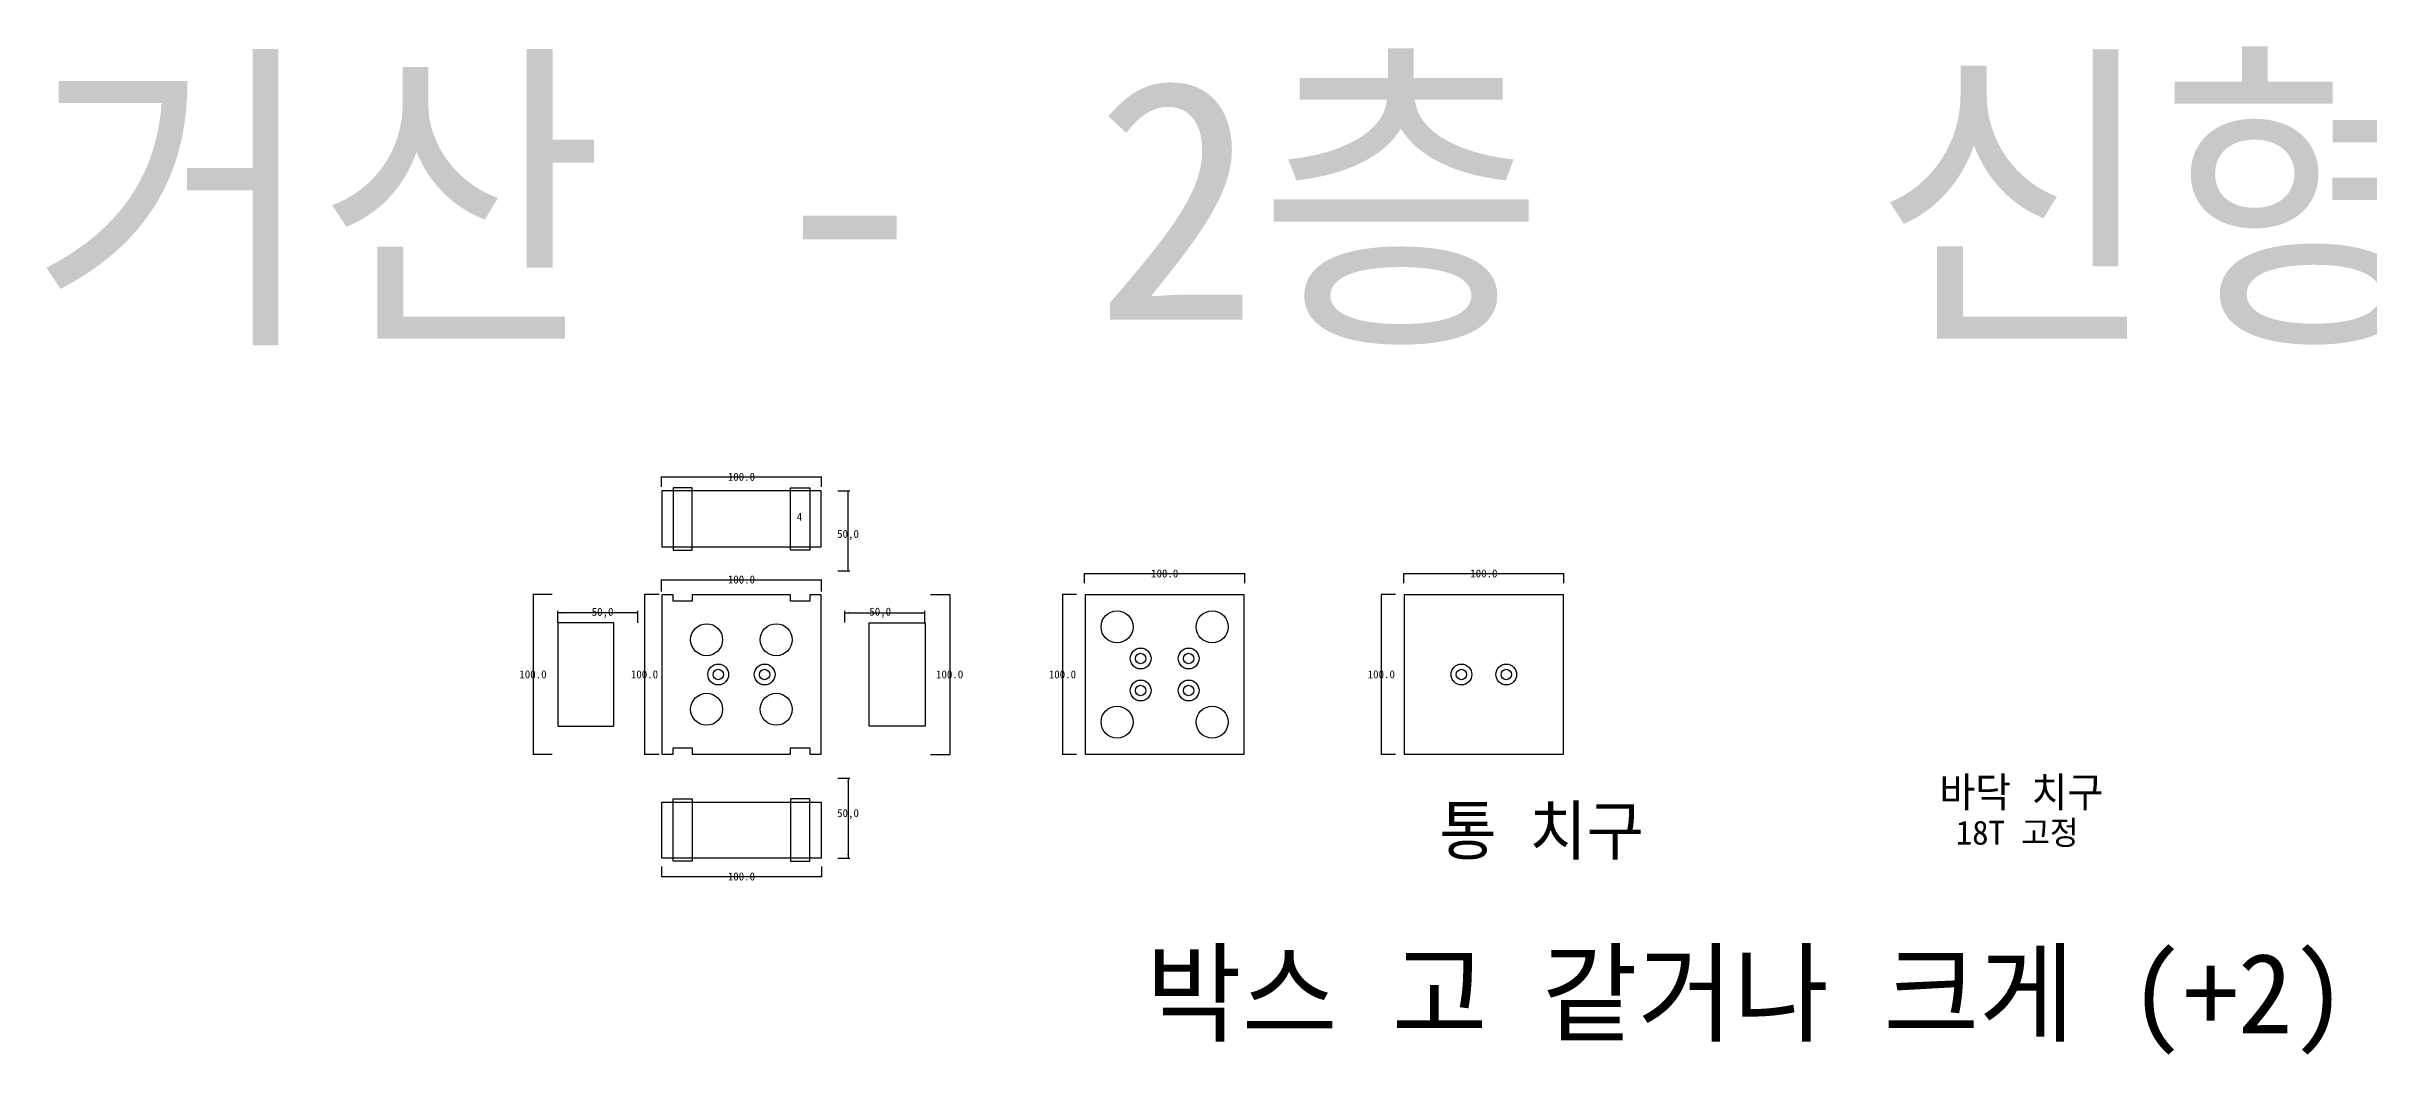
# Model space of a CAD drawing. Header units: millimetres. Extents: x 482 to 2797, y 206 to 837.
# Drawn here: x 482 to 1933, y 206 to 837 of the extents above; entities that cross this region are included whole.
import ezdxf

# ---------------------------------------------------------------- set-up
doc = ezdxf.new("R2010")
doc.units = ezdxf.units.MM
for name, color, linetype in [('TEXT', 7, 'Continuous'), ('볼트 구멍', 7, 'Continuous'), ('치구', 7, 'Continuous'), ('치수', 7, 'Continuous')]:
    doc.layers.add(name, color=color, linetype=linetype)
doc.dimstyles.new('ISO-25', dxfattribs={"dimtxt": 2.5, "dimasz": 2.5, "dimexe": 1.25, "dimexo": 0.625, "dimtad": 1, "dimtxsty": 'Standard', "dimcen": 2.5, "dimadec": 0, "dimazin": 0, "dimtfac": 1, "dimtmove": 0, "dimatfit": 3, "dimfxl": 0, "dimarcsym": 0})
doc.dimstyles.get("Standard").update_dxf_attribs({"dimtxt": 7, "dimasz": 0.18, "dimexe": 0.18, "dimexo": 0.0625, "dimgap": 0.09, "dimtad": 0, "dimtih": 1, "dimtoh": 1, "dimdec": 1, "dimzin": 0, "dimdsep": 46, "dimtxsty": 'Standard', "dimcen": 0.09, "dimadec": 0, "dimazin": 0, "dimtfac": 1, "dimtdec": 1, "dimtofl": 0, "dimtmove": 0, "dimatfit": 3, "dimfxl": 0, "dimtolj": 1, "dimtzin": 0, "dimarcsym": 0})

# ---------------------------------------------------------------- blocks, each defined once
blk = doc.blocks.new('*D16')
at = {"color": 0, "lineweight": -2}
for p, q in [((1125.5, 494), (1116.5, 494)), ((1116.7, 494), (1116.7, 394)), ((1125.5, 394), (1116.5, 394))]:
    blk.add_line(p, q, dxfattribs=at)
for points in [[(1116.7, 494), (1116.7, 493.8), (1116.7, 493.8)], [(1116.7, 394), (1116.7, 394.2), (1116.7, 394.2)]]:
    blk.add_solid(points)
at = {"layer": 'Defpoints'}
for p in [(1116.7, 494), (1125.6, 494), (1116.7, 394), (1125.6, 394)]:
    blk.add_point(p, dxfattribs=at)
at = {"insert": (1116.6, 444), "char_height": 5, "attachment_point": 5}
blk.add_mtext('100.0', dxfattribs=at)
blk = doc.blocks.new('*D17')
at = {"color": 0, "lineweight": -2}
for p, q in [((980.7, 476.4), (980.7, 483.8)), ((980.7, 482.6), (1030.7, 482.6)), ((1030.7, 476.4), (1030.7, 483.8))]:
    blk.add_line(p, q, dxfattribs=at)
for points in [[(980.7, 482.6), (983.2, 483), (983.2, 482.1)], [(1030.7, 482.6), (1028.2, 482.1), (1028.2, 483)]]:
    blk.add_solid(points)
at = {"layer": 'Defpoints'}
for p in [(980.7, 482.6), (1030.7, 482.6), (980.7, 475.8), (1030.7, 475.8)]:
    blk.add_point(p, dxfattribs=at)
at = {"insert": (1002.7, 482.6), "char_height": 5, "attachment_point": 5}
blk.add_mtext('50,0', dxfattribs=at)
blk = doc.blocks.new('*D18')
at = {"color": 0, "lineweight": -2}
for p, q in [((1034.2, 494), (1046.4, 494)), ((1046.2, 494), (1046.2, 394)), ((1034.2, 394), (1046.4, 394))]:
    blk.add_line(p, q, dxfattribs=at)
for points in [[(1046.2, 494), (1046.2, 493.8), (1046.2, 493.8)], [(1046.2, 394), (1046.2, 394.2), (1046.2, 394.2)]]:
    blk.add_solid(points)
at = {"layer": 'Defpoints'}
for p in [(1034.1, 494), (1046.2, 494), (1034.1, 394), (1046.2, 394)]:
    blk.add_point(p, dxfattribs=at)
at = {"insert": (1046.1, 444), "char_height": 5, "attachment_point": 5}
blk.add_mtext('100.0', dxfattribs=at)
blk = doc.blocks.new('*D19')
at = {"color": 0, "lineweight": -2}
for p, q in [((801.2, 476.4), (801.2, 483.7)), ((851.2, 482.5), (801.2, 482.5)), ((851.2, 476.3), (851.2, 483.7))]:
    blk.add_line(p, q, dxfattribs=at)
for points in [[(801.2, 482.5), (803.7, 482.9), (803.7, 482)], [(851.2, 482.5), (848.7, 482), (848.7, 482.9)]]:
    blk.add_solid(points)
at = {"layer": 'Defpoints'}
for p in [(801.2, 482.5), (851.2, 482.5), (801.2, 475.8), (851.2, 475.7)]:
    blk.add_point(p, dxfattribs=at)
at = {"insert": (829.2, 482.5), "char_height": 5, "attachment_point": 5}
blk.add_mtext('50,0', dxfattribs=at)
blk = doc.blocks.new('*D20')
at = {"color": 0, "lineweight": -2}
for p, q in [((864.5, 494), (855.3, 494)), ((855.5, 494), (855.5, 394)), ((864.5, 394), (855.3, 394))]:
    blk.add_line(p, q, dxfattribs=at)
for points in [[(855.5, 494), (855.5, 493.8), (855.4, 493.8)], [(855.5, 394), (855.4, 394.2), (855.5, 394.2)]]:
    blk.add_solid(points)
at = {"layer": 'Defpoints'}
for p in [(855.5, 494), (864.5, 494), (855.5, 394), (864.5, 394)]:
    blk.add_point(p, dxfattribs=at)
at = {"insert": (855.4, 444), "char_height": 5, "attachment_point": 5}
blk.add_mtext('100.0', dxfattribs=at)
blk = doc.blocks.new('*D21')
at = {"color": 0, "lineweight": -2}
for p, q in [((797.8, 494), (785.6, 494)), ((785.8, 494), (785.8, 394)), ((797.8, 394), (785.6, 394))]:
    blk.add_line(p, q, dxfattribs=at)
for points in [[(785.8, 494), (785.8, 493.8), (785.7, 493.8)], [(785.8, 394), (785.7, 394.2), (785.8, 394.2)]]:
    blk.add_solid(points)
at = {"layer": 'Defpoints'}
for p in [(785.8, 494), (797.8, 494), (785.8, 394), (797.8, 394)]:
    blk.add_point(p, dxfattribs=at)
at = {"insert": (785.7, 444), "char_height": 5, "attachment_point": 5}
blk.add_mtext('100.0', dxfattribs=at)
blk = doc.blocks.new('*D22')
at = {"color": 0, "lineweight": -2}
for p, q in [((866, 324), (866, 317.5)), ((966, 324), (966, 317.5)), ((866, 317.7), (966, 317.7))]:
    blk.add_line(p, q, dxfattribs=at)
for points in [[(866, 317.7), (866.2, 317.7), (866.2, 317.7)], [(966, 317.7), (965.8, 317.7), (965.8, 317.7)]]:
    blk.add_solid(points)
at = {"layer": 'Defpoints'}
for p in [(866, 324.1), (966, 324.1), (866, 317.7), (966, 317.7)]:
    blk.add_point(p, dxfattribs=at)
at = {"insert": (916, 317.7), "char_height": 5, "attachment_point": 5}
blk.add_mtext('100.0', dxfattribs=at)
blk = doc.blocks.new('*D23')
at = {"color": 0, "lineweight": -2}
for p, q in [((976.3, 379.2), (983.8, 379.2)), ((982.6, 379.2), (982.6, 329.2)), ((976.3, 329.2), (983.8, 329.2))]:
    blk.add_line(p, q, dxfattribs=at)
for points in [[(982.6, 379.2), (983, 376.7), (982.2, 376.7)], [(982.6, 329.2), (982.2, 331.7), (983, 331.7)]]:
    blk.add_solid(points)
at = {"layer": 'Defpoints'}
for p in [(975.7, 379.2), (982.6, 379.2), (975.7, 329.2), (982.6, 329.2)]:
    blk.add_point(p, dxfattribs=at)
at = {"insert": (982.6, 356.7), "char_height": 5, "attachment_point": 5}
blk.add_mtext('50,0', dxfattribs=at)
blk = doc.blocks.new('*D24')
at = {"color": 0, "lineweight": -2}
for p, q in [((866, 495.9), (866, 503.4)), ((866, 503.2), (966, 503.2)), ((966, 495.9), (966, 503.4))]:
    blk.add_line(p, q, dxfattribs=at)
for points in [[(866, 503.2), (866.2, 503.2), (866.2, 503.2)], [(966, 503.2), (965.8, 503.2), (965.8, 503.2)]]:
    blk.add_solid(points)
at = {"layer": 'Defpoints'}
for p in [(866, 503.2), (866, 495.8), (966, 503.2), (966, 495.8)]:
    blk.add_point(p, dxfattribs=at)
at = {"insert": (916, 503.3), "char_height": 5, "attachment_point": 5}
blk.add_mtext('100.0', dxfattribs=at)
blk = doc.blocks.new('*D25')
at = {"color": 0, "lineweight": -2}
for p, q in [((866, 561.2), (866, 567.7)), ((866, 567.5), (966, 567.5)), ((966, 561.2), (966, 567.7))]:
    blk.add_line(p, q, dxfattribs=at)
for points in [[(866, 567.5), (866.2, 567.6), (866.2, 567.5)], [(966, 567.5), (965.8, 567.5), (965.8, 567.6)]]:
    blk.add_solid(points)
at = {"layer": 'Defpoints'}
for p in [(866, 567.5), (966, 567.5), (866, 561.1), (966, 561.1)]:
    blk.add_point(p, dxfattribs=at)
at = {"insert": (916, 567.5), "char_height": 5, "attachment_point": 5}
blk.add_mtext('100.0', dxfattribs=at)
blk = doc.blocks.new('*D26')
at = {"color": 0, "lineweight": -2}
for p, q in [((976.3, 558.7), (983.8, 558.7)), ((982.6, 508.7), (982.6, 558.7)), ((976.3, 508.7), (983.8, 508.7))]:
    blk.add_line(p, q, dxfattribs=at)
for points in [[(982.6, 558.7), (983, 556.2), (982.2, 556.2)], [(982.6, 508.7), (982.2, 511.2), (983, 511.2)]]:
    blk.add_solid(points)
at = {"layer": 'Defpoints'}
for p in [(975.7, 558.7), (982.6, 558.7), (975.7, 508.7), (982.6, 508.7)]:
    blk.add_point(p, dxfattribs=at)
at = {"insert": (982.6, 531.2), "char_height": 5, "attachment_point": 5}
blk.add_mtext('50,0', dxfattribs=at)
blk = doc.blocks.new('*D27')
at = {"color": 0, "lineweight": -2}
for p, q in [((1324.8, 494), (1315.8, 494)), ((1315.9, 494), (1315.9, 394)), ((1324.8, 394), (1315.8, 394))]:
    blk.add_line(p, q, dxfattribs=at)
for points in [[(1315.9, 494), (1316, 493.8), (1315.9, 493.8)], [(1315.9, 394), (1315.9, 394.2), (1316, 394.2)]]:
    blk.add_solid(points)
at = {"layer": 'Defpoints'}
for p in [(1315.9, 494), (1324.9, 494), (1315.9, 394), (1324.9, 394)]:
    blk.add_point(p, dxfattribs=at)
at = {"insert": (1315.9, 444), "char_height": 5, "attachment_point": 5}
blk.add_mtext('100.0', dxfattribs=at)
blk = doc.blocks.new('*D28')
at = {"color": 0, "lineweight": -2}
for p, q in [((1330, 501.1), (1330, 507.1)), ((1330, 507), (1430, 507)), ((1430, 501.1), (1430, 507.1))]:
    blk.add_line(p, q, dxfattribs=at)
for points in [[(1330, 507), (1330.2, 507), (1330.2, 506.9)], [(1430, 507), (1429.8, 506.9), (1429.8, 507)]]:
    blk.add_solid(points)
at = {"layer": 'Defpoints'}
for p in [(1330, 507), (1330, 501.1), (1430, 507), (1430, 501.1)]:
    blk.add_point(p, dxfattribs=at)
at = {"insert": (1380, 507.1), "char_height": 5, "attachment_point": 5}
blk.add_mtext('100.0', dxfattribs=at)
blk = doc.blocks.new('*D29')
at = {"color": 0, "lineweight": -2}
for p, q in [((1130.5, 501.1), (1130.5, 507.1)), ((1130.5, 507), (1230.5, 507)), ((1230.5, 501.1), (1230.5, 507.1))]:
    blk.add_line(p, q, dxfattribs=at)
for points in [[(1130.5, 507), (1130.7, 507), (1130.7, 506.9)], [(1230.5, 507), (1230.3, 506.9), (1230.3, 507)]]:
    blk.add_solid(points)
at = {"layer": 'Defpoints'}
for p in [(1130.5, 507), (1130.5, 501.1), (1230.5, 507), (1230.5, 501.1)]:
    blk.add_point(p, dxfattribs=at)
at = {"insert": (1180.5, 507.1), "char_height": 5, "attachment_point": 5}
blk.add_mtext('100.0', dxfattribs=at)

msp = doc.modelspace()

# ---------------------------------------------------------------- linework, layer by layer
at = {"layer": '볼트 구멍', "color": 2}
for centre in [(901.49, 443.97), (930.49, 443.97)]:
    msp.add_circle(centre, 6.5, dxfattribs=at)
at = {"layer": '볼트 구멍', "color": 6}
for centre in [(1165.49, 453.97), (1195.49, 453.97), (1365.99, 443.97), (1393.99, 443.97), (1165.49, 433.97), (1195.49, 433.97)]:
    msp.add_circle(centre, 6.5, dxfattribs=at)
at = {"layer": '볼트 구멍', "color": 3}
for centre in [(1165.49, 453.97), (1195.49, 453.97), (901.49, 443.97), (930.49, 443.97), (1165.49, 433.97), (1195.49, 433.97), (1365.99, 443.97), (1393.99, 443.97)]:
    msp.add_circle(centre, 3.25, dxfattribs=at)
at = {"layer": '치구'}
for points in [[(866.24, 523.72), (965.74, 523.72), (965.74, 558.72), (866.24, 558.72)], [(866.24, 394.22), (873.24, 394.22), (873.24, 398.22), (885.24, 398.22), (885.24, 394.22), (946.74, 394.22), (946.74, 398.22), (958.74, 398.22), (958.74, 394.22), (965.74, 394.22), (965.74, 493.72), (958.74, 493.72), (958.74, 489.72), (946.74, 489.72), (946.74, 493.72), (885.24, 493.72), (885.24, 489.72), (873.24, 489.72), (873.24, 493.72), (866.24, 493.72)], [(1130.74, 493.72), (1130.74, 394.22), (1230.24, 394.22), (1230.24, 493.72)], [(1330.24, 493.72), (1330.24, 394.22), (1429.74, 394.22), (1429.74, 493.72)], [(836.24, 476.32), (801.24, 476.32), (801.24, 411.62), (836.24, 411.62)], [(995.74, 476.32), (1030.74, 476.32), (1030.74, 411.62), (995.74, 411.62)], [(866.24, 364.22), (965.74, 364.22), (965.74, 329.22), (866.24, 329.22)]]:
    msp.add_lwpolyline(points, close=True, dxfattribs=at)
at = {"layer": '치구', "color": 1}
for points in [[(873.24, 521.72), (885.24, 521.72), (885.24, 560.72), (873.24, 560.72)], [(958.74, 521.72), (946.74, 521.72), (946.74, 560.72), (958.74, 560.72)], [(873.24, 366.22), (885.24, 366.22), (885.24, 327.23), (873.24, 327.23)], [(958.74, 366.22), (946.74, 366.22), (946.74, 327.23), (958.74, 327.23)]]:
    msp.add_lwpolyline(points, close=True, dxfattribs=at)
at = {"layer": '치구'}
for centre in [(1150.74, 473.72), (1210.24, 473.72), (1150.74, 414.22), (1210.24, 414.22)]:
    msp.add_circle(centre, 10, dxfattribs=at)
at = {"layer": '치구', "color": 0}
for centre in [(894.24, 465.72), (937.74, 465.72), (894.24, 422.22), (937.74, 422.22)]:
    msp.add_circle(centre, 10, dxfattribs=at)

# ---------------------------------------------------------------- texts
at = {"layer": 'TEXT', "color": 3}
msp.add_text('거산 - 2층  신형 (통치구)', height=150, dxfattribs=at).set_placement((471.88, 665.66))
at = {"layer": 'TEXT', "color": 1}
for s, height, p in [('4', 5, (950.56, 540.03)), ('통 치구', 30, (1352.09, 331.45)), ('박스 고 같거나 크게 (+2)', 50, (1168.85, 219.76))]:
    msp.add_text(s, height=height, dxfattribs=at).set_placement(p)
at = {"layer": 'TEXT', "color": 6, "linetype": 'Continuous'}
msp.add_text('바닥 치구', height=18.75, dxfattribs=at).set_placement((1664.66, 361.14))
at = {"layer": 'TEXT', "color": 6}
msp.add_text('18T 고정', height=15, dxfattribs=at).set_placement((1675.01, 337.64))

# ---------------------------------------------------------------- dimensions: what is measured, and where the dimension line sits
at = {"layer": '치수', "color": 4}
for base, p1, p2, dimstyle, override, picture, middle in [((965.99, 567.55), (865.99, 561.15), (965.99, 561.15), 'Standard', {"dimtxt": 5}, '*D25', (915.99, 567.55)), ((1030.74, 482.55), (980.74, 475.77), (1030.74, 475.77), 'ISO-25', {"dimtxt": 5, "dimdec": 1, "dimzin": 0, "dimtdec": 1}, '*D17', (1002.74, 482.55)), ((965.99, 317.71), (865.99, 324.11), (965.99, 324.11), 'Standard', {"dimtxt": 5}, '*D22', (915.99, 317.71))]:
    dim = msp.add_linear_dim(base=base, p1=p1, p2=p2, dimstyle=dimstyle, override=override, dxfattribs=at)
    dim.commit()
    dim.dimension.update_dxf_attribs({"geometry": picture, "text_midpoint": middle, "dimtype": 128})
for base, p1, p2, angle, picture, middle in [((982.57, 558.72), (975.67, 508.72), (975.67, 558.72), 90, '*D26', (982.57, 531.22)), ((801.24, 482.45), (851.24, 475.67), (801.24, 475.77), 180, '*D19', (829.24, 482.45)), ((982.57, 329.22), (975.67, 379.22), (975.67, 329.22), 270, '*D23', (982.57, 356.72))]:
    dim = msp.add_linear_dim(base=base, p1=p1, p2=p2, angle=angle, dimstyle='ISO-25', override={"dimtxt": 5, "dimdec": 1, "dimzin": 0, "dimtdec": 1}, dxfattribs=at)
    dim.commit()
    dim.dimension.update_dxf_attribs({"geometry": picture, "text_midpoint": middle, "dimtype": 128})
for base, p1, p2, picture, middle in [((1230.49, 506.97), (1130.49, 501.08), (1230.49, 501.08), '*D29', (1180.49, 507.06)), ((1429.99, 506.97), (1329.99, 501.08), (1429.99, 501.08), '*D28', (1379.99, 507.06)), ((965.99, 503.2), (865.99, 495.8), (965.99, 495.8), '*D24', (915.99, 503.29))]:
    dim = msp.add_linear_dim(base=base, p1=p1, p2=p2, dimstyle='Standard', override={"dimtxt": 5}, dxfattribs=at)
    dim.commit()
    dim.dimension.update_dxf_attribs({"geometry": picture, "text_midpoint": middle})
for base, p1, p2, picture, middle in [((785.78, 393.97), (797.85, 493.97), (797.85, 393.97), '*D21', (785.69, 443.97)), ((855.46, 393.97), (864.53, 493.97), (864.53, 393.97), '*D20', (855.37, 443.97)), ((1046.21, 393.97), (1034.14, 493.97), (1034.14, 393.97), '*D18', (1046.12, 443.97)), ((1116.7, 393.97), (1125.6, 493.97), (1125.6, 393.97), '*D16', (1116.61, 443.97)), ((1315.95, 393.97), (1324.85, 493.97), (1324.85, 393.97), '*D27', (1315.86, 443.97))]:
    dim = msp.add_linear_dim(base=base, p1=p1, p2=p2, angle=90, dimstyle='Standard', override={"dimtxt": 5}, dxfattribs=at)
    dim.commit()
    dim.dimension.update_dxf_attribs({"geometry": picture, "text_midpoint": middle})

doc.saveas('drawing.dxf')
